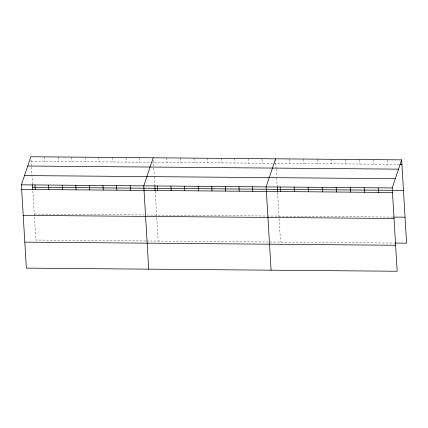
<?xml version="1.0" encoding="UTF-8"?>
<svg xmlns="http://www.w3.org/2000/svg" width="428" height="428" viewBox="0 0 428 428"><rect width="100%" height="100%" fill="white"/><g stroke="black" fill="none" stroke-linecap="round" stroke-linejoin="round"><path stroke-width="0.32" stroke-dasharray="2.14 1.6" d="M31.116 161.297L273.257 163.336M273.904 163.341L399.254 164.395M34.251 214.059L144.316 214.984M146.906 215.011L266.681 216.017M267.329 216.022L393.048 217.082M145.857 240.975L35.792 240.049L32.849 190.471M146.504 240.98L394.595 243.072M387.645 159.756L387.912 164.299M373.633 159.639L373.906 164.181M359.627 159.521L359.895 164.063M345.621 159.403L345.888 163.945M331.609 159.286L331.882 163.828M317.603 159.168L317.87 163.71M303.591 159.05L303.864 163.592M289.585 158.932L289.858 163.475M275.616 159.462L276.156 168.552M276.194 169.204L276.616 176.352M276.697 177.647L277.2 186.094M277.579 192.53L280.527 242.109M261.979 158.697L262.252 163.239M248.384 158.585L248.652 163.127M234.79 158.467L235.058 163.014M221.19 158.355L221.463 162.897M207.596 158.242L207.864 162.784M194.002 158.125L194.269 162.667M180.402 158.012L180.675 162.554M166.808 157.895L167.075 162.442M153.363 160.377L153.791 167.525M153.829 168.172L154.251 175.32M154.331 176.62L154.829 185.067M155.214 191.503L158.157 241.082M139.614 157.67L139.886 162.212M126.019 157.552L126.287 162.094M112.42 157.44L112.692 161.982M98.825 157.327L99.098 161.87M85.231 157.21L85.498 161.752M71.631 157.097L71.904 161.64M58.037 156.98L58.304 161.522M44.442 156.867L44.71 161.41M31.035 159.997L31.421 166.492M31.463 167.145L32.464 184.035"/><path stroke-width="0.64" d="M401.651 159.874L392.209 187.951L397.157 271.245L26.349 268.126L21.4 184.832L30.843 156.755L401.651 159.874L406.6 243.168L395.258 243.077M153.208 157.782L143.765 185.859L148.714 269.159M275.579 158.815L266.13 186.892L271.079 270.186M399.918 164.4L401.919 164.416M27.729 166.016L398.532 169.14M24.519 175.566L395.322 178.685M21.4 184.832L392.209 187.951M32.656 187.282L403.465 190.406M21.668 189.374L392.476 192.493M393.717 217.087L405.054 217.183M23.214 215.359L394.022 218.483M24.803 242.136L395.611 245.26M378.197 187.833L378.47 192.375M364.191 187.715L364.458 192.258M350.184 187.598L350.452 192.14M336.173 187.48L336.445 192.022M322.166 187.362L322.434 191.905M308.16 187.245L308.428 191.787M294.148 187.127L294.421 191.669M280.142 187.009L280.41 191.551M277.237 186.747L277.505 191.257M252.536 186.774L252.809 191.316M238.942 186.661L239.209 191.204M225.342 186.544L225.615 191.091M211.748 186.431L212.015 190.974M198.153 186.319L198.421 190.861M184.554 186.201L184.826 190.744M170.959 186.089L171.227 190.631M157.365 185.971L157.632 190.519M154.872 185.715L155.177 190.867M130.171 185.747L130.438 190.289M116.571 185.629L116.844 190.171M102.977 185.517L103.25 190.059M89.382 185.404L89.65 189.946M75.783 185.287L76.056 189.829M62.188 185.174L62.461 189.716M48.594 185.056L48.862 189.599M34.994 184.944L35.267 189.486M32.501 184.687L32.812 189.834"/></g></svg>
